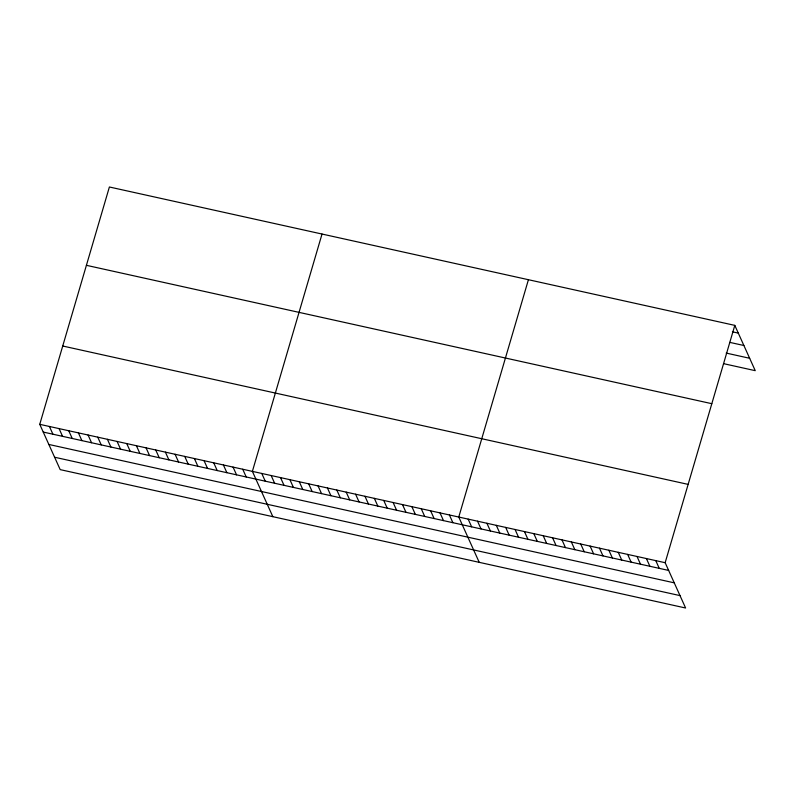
<?xml version="1.0" encoding="UTF-8"?>
<svg xmlns="http://www.w3.org/2000/svg" width="795" height="795" viewBox="0 0 795 795"><rect width="100%" height="100%" fill="white"/><g stroke="black" fill="none" stroke-linecap="round" stroke-linejoin="round"><path stroke-width="1.19" d="M734.799 325.374L665.157 562.701L685.608 608.006L60.201 469.626L39.75 424.331L109.392 186.994L734.799 325.374L755.25 370.669L723.589 363.663M322.025 234.048L252.383 471.375L272.844 516.68M528.417 279.711L458.775 517.038L479.226 562.343M732.424 331.803L738.287 333.105M729.81 342.387L743.881 345.497M726.203 353.079L749.655 358.277M86.407 265.321L711.813 403.691M62.735 346.014L688.132 484.384M39.75 424.331L665.157 562.701M43.238 432.063L668.645 570.432M48.843 444.455L674.24 582.834M54.607 457.234L680.013 595.604M655.776 560.624L659.264 568.355M646.395 558.547L649.883 566.279M637.014 556.47L640.502 564.202M627.633 554.393L631.121 562.125M618.252 552.326L621.74 560.058M608.871 550.249L612.359 557.981M599.49 548.172L602.978 555.904M590.109 546.095L593.597 553.827M580.728 544.019L584.216 551.75M571.347 541.942L574.835 549.673M561.966 539.865L565.454 547.596M552.585 537.798L556.073 545.529M543.204 535.721L546.692 543.452M533.823 533.644L537.311 541.375M524.442 531.567L527.93 539.298M515.061 529.49L518.549 537.221M505.68 527.413L509.168 535.144M496.299 525.336L499.787 533.067M486.918 523.269L490.406 531M477.537 521.192L481.025 528.923M468.156 519.115L471.644 526.846M449.394 514.961L452.882 522.693M440.013 512.884L443.501 520.616M430.632 510.807L434.12 518.539M421.251 508.74L424.739 516.462M411.87 506.663L415.358 514.395M402.489 504.587L405.977 512.318M393.108 502.51L396.596 510.241M383.727 500.433L387.215 508.164M374.346 498.356L377.834 506.087M364.965 496.279L368.453 504.01M355.584 494.202L359.072 501.933M346.203 492.135L349.691 499.866M336.822 490.058L340.31 497.789M327.441 487.981L330.929 495.712M318.06 485.904L321.548 493.635M308.679 483.827L312.167 491.558M299.288 481.75L302.786 489.482M289.907 479.673L293.405 487.405M280.526 477.606L284.024 485.338M271.145 475.529L274.643 483.261M261.764 473.452L265.262 481.184M242.723 469.239L246.212 476.97M233.054 467.102L236.552 474.834M223.395 464.956L226.883 472.687M213.726 462.819L217.214 470.551M204.057 460.683L207.555 468.414M194.397 458.546L197.885 466.277M184.728 456.409L188.216 464.141M175.069 454.263L178.557 461.994M165.4 452.126L168.888 459.858M155.731 449.99L159.229 457.721M146.071 447.853L149.559 455.585M136.402 445.717L139.89 453.448M126.743 443.57L130.231 451.302M117.074 441.434L120.562 449.165M107.404 439.297L110.903 447.029M97.745 437.161L101.233 444.892M88.076 435.024L91.564 442.755M78.407 432.887L81.905 440.619M68.748 430.741L72.236 438.472M59.078 428.604L62.567 436.336M49.419 426.468L52.907 434.199"/></g></svg>
